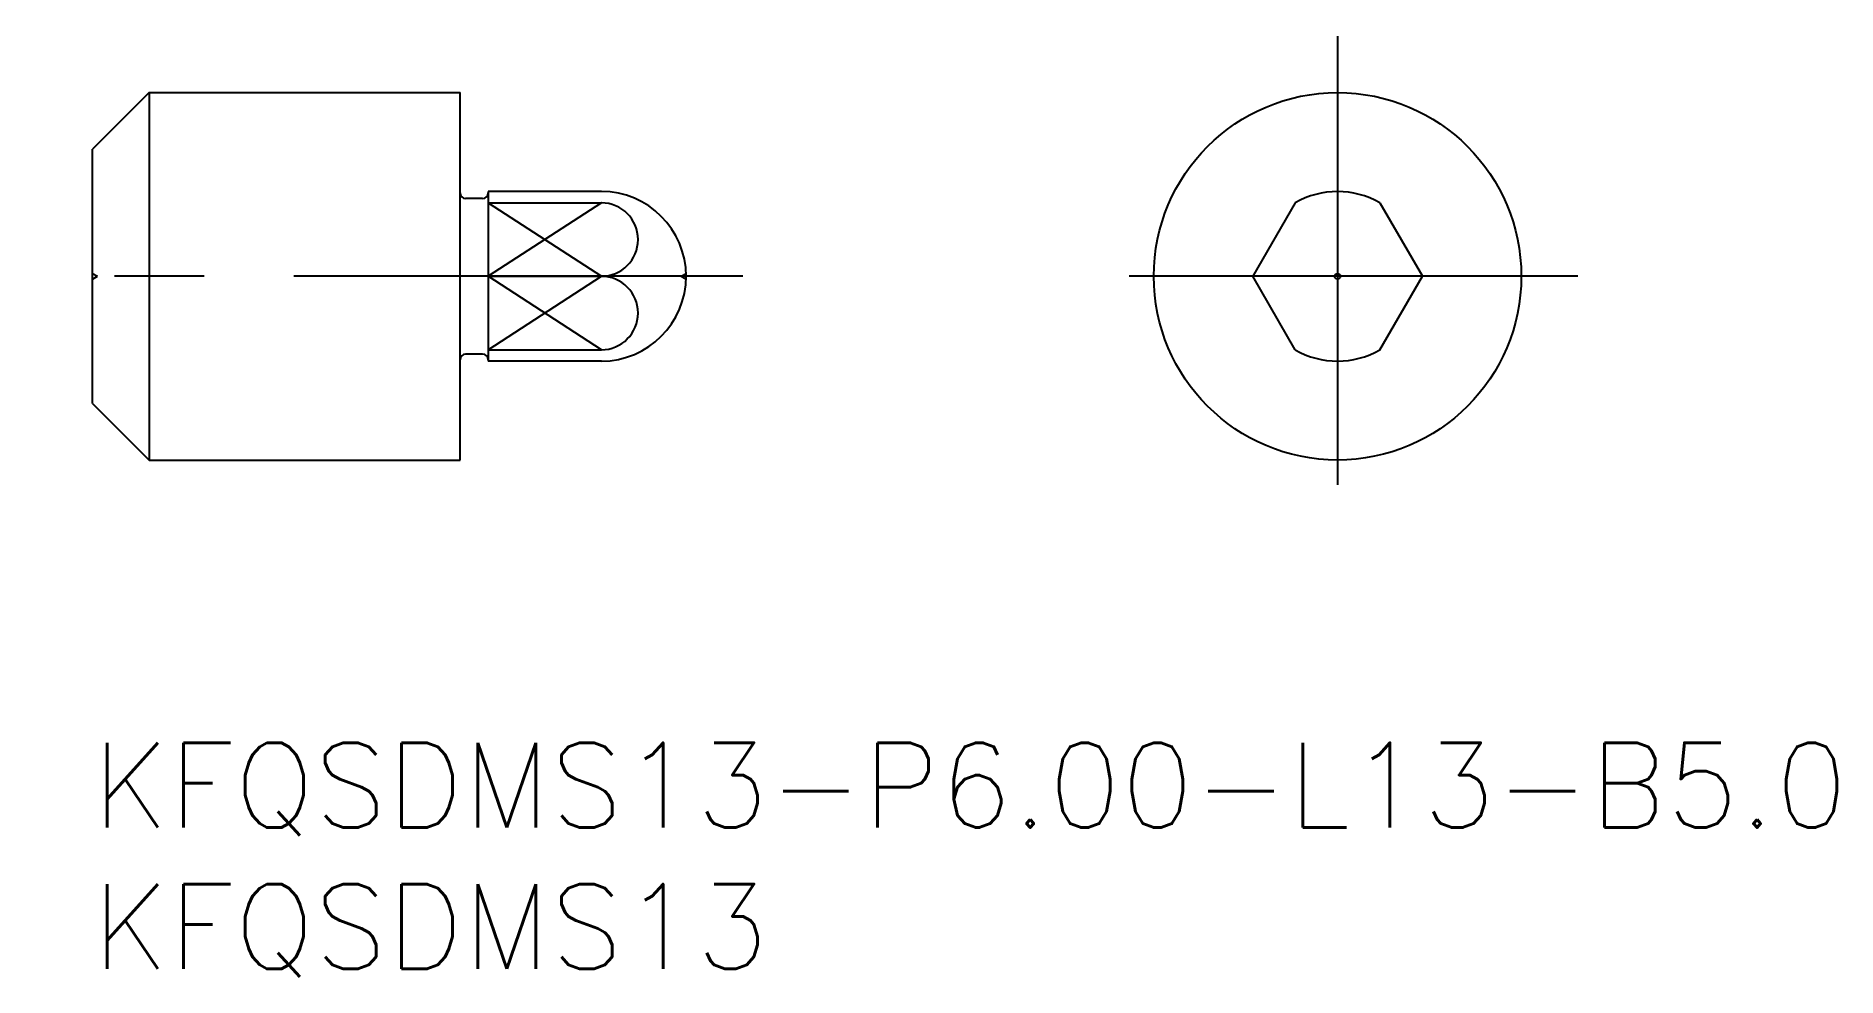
# Model space of a CAD drawing. Extents: x -2 to 61.7, y -8.3 to 25.
import ezdxf

# ---------------------------------------------------------------- set-up
doc = ezdxf.new("R2010")
doc.units = 0
doc.header["$LTSCALE"] = 0.5
doc.linetypes.add('CENTER', pattern=[50.8, 31.75, -6.35, 6.35, -6.35])
doc.linetypes.add('DASHED', pattern=[19.05, 12.7, -6.35])
doc.layers.get('0').update_dxf_attribs({"linetype": 'CONTINUOUS'})
for name, color, linetype in [('MSM_CENTER', 1, 'CENTER'), ('MSM_CONTINUOUS', 7, 'CONTINUOUS'), ('MSM_DASHED', 4, 'DASHED'), ('MSM_NARROW', 5, 'CONTINUOUS'), ('MSM_PART_NUMBER', 7, 'CONTINUOUS')]:
    doc.layers.add(name, color=color, linetype=linetype)
doc.styles.get("Standard").update_dxf_attribs({"font": 'txt.shx', "height": 3, "bigfont": 'bigfont.shx'})

# ---------------------------------------------------------------- blocks, each defined once
blk = doc.blocks.new('*U11')
at = {"layer": 'MSM_PART_NUMBER'}
blk.add_text('KFQSDMS13-P6.00-L13-B5.0', height=3, dxfattribs=at).set_placement((0, -3))
blk = doc.blocks.new('*U12')
at = {"layer": 'MSM_PART_NUMBER'}
blk.add_text('KFQSDMS13', height=3, dxfattribs=at).set_placement((0, -8))

msp = doc.modelspace()

# ---------------------------------------------------------------- linework, layer by layer
at = {"layer": 'MSM_CENTER'}
for p, q in [((44.045, 25), (44.045, 8)), ((23, 16.5), (-2, 16.5)), ((52.545, 16.5), (35.545, 16.5))]:
    msp.add_line(p, q, dxfattribs=at)
at = {"layer": 'MSM_CONTINUOUS'}
for p, q in [((2, 23), (0, 21)), ((2, 23), (13, 23)), ((2, 23), (2, 10)), ((13, 10), (13, 23)), ((0, 12), (0, 21)), ((13.8, 19.25), (13.2, 19.25)), ((18, 19.5), (14, 19.5)), ((14, 19.5), (14, 13.5)), ((14, 19.098), (18, 19.098)), ((42.545, 19.098), (41.045, 16.5)), ((45.545, 19.098), (47.045, 16.5)), ((14, 16.5), (18, 16.5)), ((42.545, 13.902), (41.045, 16.5)), ((45.545, 13.902), (47.045, 16.5)), ((13.8, 13.75), (13.2, 13.75)), ((14, 13.902), (18, 13.902)), ((18, 13.5), (14, 13.5)), ((0, 12), (2, 10)), ((2, 10), (13, 10))]:
    msp.add_line(p, q, dxfattribs=at)
for radius in [6.5, 0.1]:
    msp.add_circle((44.045, 16.5), radius, dxfattribs=at)
for centre, radius, start, end in [((13.2, 19.45), 0.2, 180, 270), ((13.8, 19.45), 0.2, 270, 0), ((18, 16.5), 3, 270, 90), ((44.045, 16.5), 3, 60, 120), ((18, 17.799), 1.299, 270, 90), ((18, 15.201), 1.299, 270, 90), ((13.2, 13.55), 0.2, 90, 180), ((13.8, 13.55), 0.2, 0, 90), ((44.045, 16.5), 3, 240, 300)]:
    msp.add_arc(centre, radius, start, end, dxfattribs=at)
at = {"layer": 'MSM_DASHED'}
for p, q in [((0, 16.6), (0.173, 16.5)), ((20.825, 16.5), (20.998, 16.6)), ((0, 16.4), (0.173, 16.5)), ((20.825, 16.5), (20.998, 16.4))]:
    msp.add_line(p, q, dxfattribs=at)
at = {"layer": 'MSM_NARROW'}
for p, q in [((14, 19.098), (18, 16.5)), ((18, 19.098), (14, 16.5)), ((14, 13.902), (18, 16.5)), ((18, 13.902), (14, 16.5))]:
    msp.add_line(p, q, dxfattribs=at)

# ---------------------------------------------------------------- block references
for name in ['*U11', '*U12']:
    msp.add_blockref(name, (0, 0))

doc.saveas('drawing.dxf')
